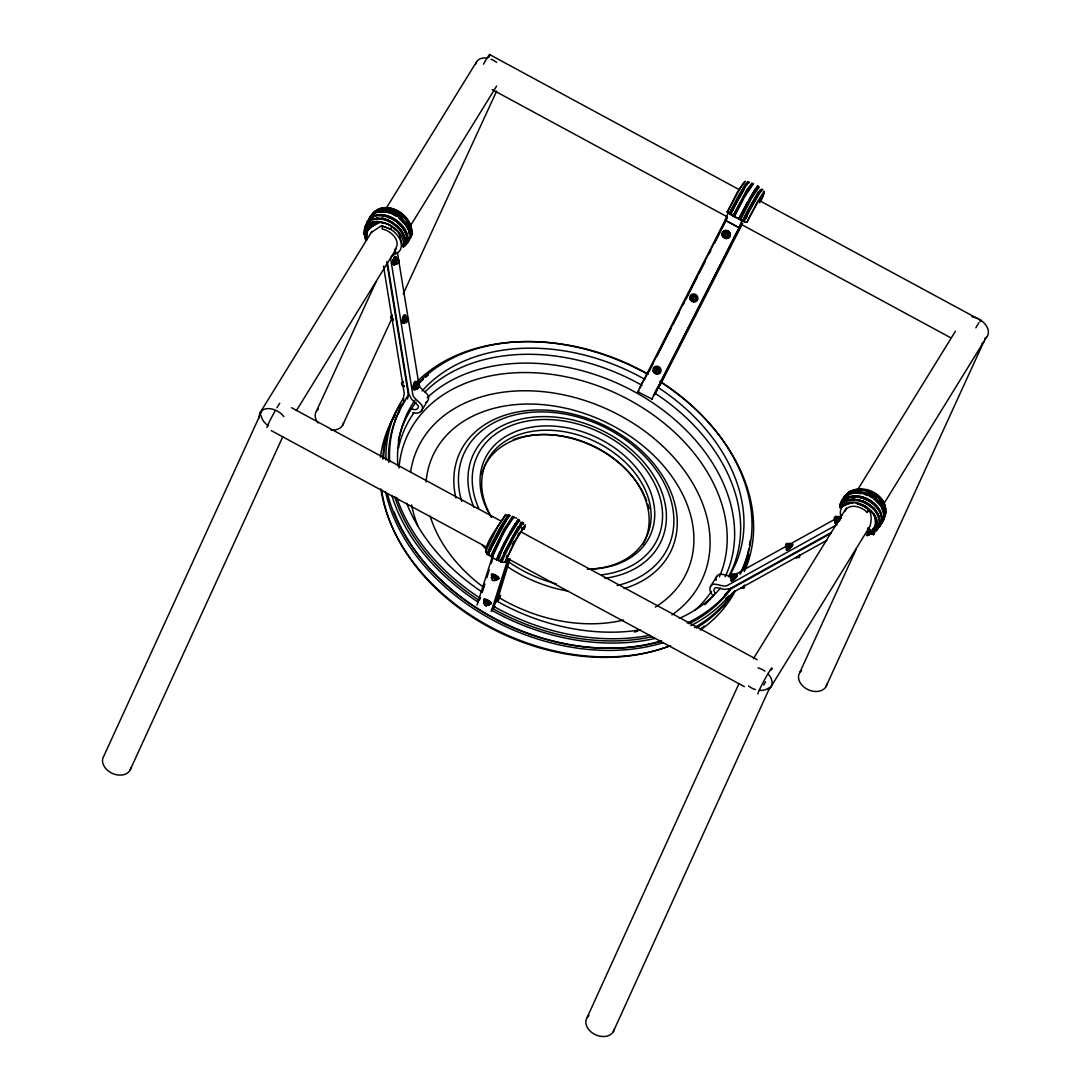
<?xml version="1.0" encoding="UTF-8"?>
<svg xmlns="http://www.w3.org/2000/svg" width="1091" height="1091" viewBox="0 0 1091 1091"><rect width="100%" height="100%" fill="white"/><g stroke="black" fill="none" stroke-linecap="round" stroke-linejoin="round"><path stroke-width="1.5" d="M363.589 232.574L363.78 233.842M405.92 240.729L401.283 230.746L397.301 226.26M403.356 399.62L403.711 395.638A7.992 5.414 31.7 0 0 404.147 392.842L383.5 266.122M411.675 231.156L411.689 230.801M412.193 230.515L411.88 231.565M652.173 399.115L637.894 391.833L641.14 384.523A23.156 1.432 -61.6 0 1 644.604 378.4L725.27 220A19.147 1.173 -61.6 0 1 728.161 213.031M651.845 399.388L655.091 392.078A23.156 1.432 -61.6 0 1 658.569 385.955L739.234 227.555A19.147 1.173 -61.6 0 1 742.112 220.587M732.634 209.567L731.829 209.908L732.238 209.104M848.948 492.355L849.398 491.332L846.139 495.464M867.222 532.313A19.147 12.956 31.7 0 0 870.809 531.017C877.478 527.499 875.064 520.052 874.286 514.12M406.016 240.879L405.784 240.034L405.634 245.093A49.845 33.985 0.6 0 0 407.148 243.348C408.375 228.169 392.678 215.145 378.045 215.513M407.502 398.951L408.143 396.128A12.383 8.387 31.7 0 0 408.252 394.219L386.691 261.758M501.124 561.06L502.269 562.042A11.837 11.674 6.9 0 0 503.074 562.26L504.86 562.397L514.42 541.763L525.207 524.866L524.13 529.08L521.443 527.621M509.511 515.102L498.164 532.885L488.1 554.569C479.276 548.909 500.851 523.421 505.228 514.966M499.651 552.182A26.239 1.609 -61.6 0 0 496.978 559.288L496.65 559.901L492.136 557.46L492.477 556.846L490.814 556.546L491.018 555.401L503.933 529.285L512.661 516.288L512.456 517.502M492.136 557.46L502.487 535.176M496.65 559.901L501.765 547.791M500.224 561.347L501.424 561.674A49.845 49.15 6.9 0 1 498.492 560.651C502.31 546.891 511.229 532.763 519.439 520.421L519.78 521.457M505.747 515.566L505.938 514.447L497.81 526.544L485.768 550.86M513.943 518.116L514.147 516.902L507.929 525.657M518.457 520.557L518.661 519.343L514.747 524.335M522.494 523.421L522.698 522.234L511.352 540.031L503.96 554.583L501.465 561.783M394.369 260.504L394.424 262.085M875.896 527.908C879.305 516.248 867.754 506.279 857.335 503.933C854.894 498.56 834.097 511.638 841.256 505.951M881.023 522.139L881.583 519.316M881.637 523.435C886.601 503.36 856.435 487.472 841.57 500.769L842.102 501.219A26.239 17.756 31.7 0 1 855.194 496.364C871.995 494.823 892.411 518.443 874.968 530.881M883.26 518.511L883.819 515.688M883.219 519.534L883.778 516.698M884.174 517.161L885.006 513.002M885.142 512.784L883.628 520.216L879.319 527.171M885.265 514.243C889.765 494.482 860.226 480.776 846.466 494.332A26.129 17.674 31.7 0 1 859.517 489.477C872.827 489.682 889.124 501.451 885.183 516.152A26.129 17.674 31.7 0 1 882.946 519.752A25.952 17.565 31.7 0 0 884.324 517.229M744.526 585.267C744.498 586.413 740.734 589.74 741.294 587.544M843.22 501.56L842.743 502.474M848.784 492.45L849.221 491.686M873.686 534.017C872.145 536.158 875.964 532.34 873.359 533.976M873.468 534.399L874 533.635L868.259 527.676M874.218 533.581L873.632 534.276M495.709 602.273L497.428 600.582A18.615 1.146 -61.6 0 1 498.451 599.218L497.591 601.25M369.126 220.955L365.703 225.251A26.129 17.674 31.7 0 0 365.921 238.765A11.837 6.805 -18.1 0 0 365.771 239.284C365.54 239.843 365.812 240.538 366.153 240.361C357.766 221.65 384.427 216.413 394.874 229.628C401.747 232.328 400.274 244.466 403.397 246.921C404.434 246.457 405.32 245.625 405.47 244.452A25.952 17.565 31.7 0 0 401.338 230.337L397.533 225.973L387.755 219.618M397.274 263.667L394.096 263.026L394.424 259.235L395.46 257.858L397.315 258.185L398.338 260.081M394.942 263.831L395.638 262.399M397.315 258.185L396.128 260.108L395.869 263.095L396.797 264.158M397.983 262.235L397.601 263.231M407.338 321.19L406.316 322.568L404.461 322.24L403.452 319.649L404.979 316.267L407.761 317.658M404.461 322.24L404.829 321.245M406.834 316.595L405.647 318.517L405.388 321.504L406.316 322.568M418.18 387.687L417.144 389.064L415.289 388.737L414.389 385.45L415.821 382.764L418.085 383.405L418.685 384.973M415.289 388.737L415.671 387.728M417.676 383.091L416.216 388.001L417.144 389.064M741.648 222.687L657.628 388.164M504.86 562.329L517.325 537.399L525.153 525.753M732.907 574.452L734.734 574.098L736.084 575.516L735.348 577.044L732.238 579.485L730.37 577.248M730.179 577.889L731.27 577.916L734.734 574.098M788.111 543.945L789.639 543.277L791.411 544.818L789.748 547.382L786.856 548.609L785.506 547.205L785.943 546.086M786.134 545.964L786.093 546.836L788.875 545.336L790.061 543.413M837.574 516.425L840.015 517.857L837.847 520.898L835.461 521.662L834.11 520.243L834.847 518.716M835.024 518.607L834.697 519.875L837.479 518.375L838.665 516.452M476.972 605.069L492.573 556.015M482.44 592.004L484.881 584.067M486.831 577.725L489.273 569.788M491.223 563.447L492.682 558.687M507.983 558.81L491.305 611.478M508.952 559.178L495.341 602.982A12.383 0.764 -61.6 0 1 494.891 604.128L493.05 609.064L493.623 608.383M510.002 558.824L497.728 598.904L498.982 597.391A23.156 1.432 -61.6 0 1 500.633 595.209L497.919 601.277M365.526 226.396C372.631 201.099 411.062 221.091 408.116 242.161L407.461 241.97A26.239 17.756 31.7 0 0 403.138 227.678C395.665 216.482 375.877 208.749 366.849 222.155M367.967 222.1C369.467 211.136 383.132 208.899 391.614 213.195M757.099 188.511L757.509 186.247L756.554 187.284M757.44 187.911L757.863 185.579L754.89 189.684M763.959 193.38L764.355 191.225L757.168 202.326L746.858 222.332M876.4 527.089C876.346 530.362 862.217 539.431 868.927 533.649M745.276 217L746.244 216.373M363.671 232.792L363.835 233.774M394.587 260.272L395.051 259.344L395.474 260.326M405.825 241.097L405.77 240.32M405.102 317.972L404.12 318.245L404.284 320.768M415.057 384.823L415.112 387.25M419.449 386.814L418.699 387.578L419.408 385.15M727.165 216.973L726.415 218.855M366.917 239.747A19.147 12.956 31.7 0 1 366.235 237.156L367.394 230.283L370.913 224.582M391.805 226.328L390.783 229.151L381.373 225.755L371.172 232.588M524.13 529.08L525.016 525.998M790.47 545.977L788.37 548.023L788.711 547.123M506.51 556.819L507.083 555.319M479.59 599.764L480.517 597.513M394.465 260.149L395.474 259.372M404.12 318.245L404.147 320.672M649.227 371.417L649.759 370.272M409.698 238.356L410.666 237.633A49.845 33.985 0.6 0 0 411.443 235.683C412.071 219.386 393.769 205.067 378.1 209.567M878.991 510.656C871.504 498.751 852.194 491.523 840.956 502.16A49.845 35.826 49.9 0 0 840.125 504.26L840.82 504.083A25.789 17.456 31.7 0 1 853.707 499.296M587.026 1017.767L738.798 684.016M613.21 1031.895L769.905 687.316M261.635 411.621L103.713 756.336A14.906 10.924 24.6 0 0 112.796 773.587A14.906 10.924 24.6 0 0 130.92 767.846M129.884 770.505L282.842 436.605M726.142 219.468L649.281 370.531A12.383 0.764 -61.6 0 0 648.927 371.24M799.703 672.67L856.34 548.896M825.873 686.839L983.755 341.797A14.906 10.951 24.6 0 1 981.818 343.979M316.39 411.252L376.327 281.233M342.547 425.449L391.778 318.64M403.193 293.874L496.664 91.099M647.795 373.586L648.286 372.563A12.383 0.764 -61.6 0 1 648.6 371.908M762.691 196.366L759.609 202.776M760.863 200.989C773.205 173.783 747.649 219.796 747.035 222.346L744.853 222.032A11.837 5.891 26.4 0 1 744.076 221.718L742.562 220.723A25.789 1.582 -61.6 0 1 750.649 205.176L756.199 195.439M492.041 545.936L501.301 528.221M495.137 549.741L499.76 540.413M503.387 553.996L518.293 526.489M503.742 554.078L513.697 534.917L521.539 522.63M744.703 585.308C744.471 586.822 739.603 590.136 741.089 587.654M800.03 554.61C799.798 556.124 794.93 559.451 796.416 556.969M392.146 315.067C390.919 316.172 391.369 321.586 392.815 319.118M402.988 381.55C401.747 382.668 402.197 388.069 403.643 385.614M745.262 181.201L740.462 187.529L727.22 212.077L737.448 192.071L744.526 181.761M745.576 195.139L742.521 200.689A26.239 1.609 -61.6 0 0 734.298 216.495L732.416 215.745A49.845 24.834 26.4 0 1 729.934 214.177L743.83 188.457L748.89 181.802M732.743 215.95L746.885 189.766L752.054 182.974M750.09 197.58L747.035 203.131A26.239 1.609 -61.6 0 0 738.812 218.936L734.093 216.782L742.548 200.553M738.607 219.223L747.062 202.994M762.063 188.934L757.018 195.589L743.121 221.309A49.845 24.834 26.4 0 1 740.421 220.068L751.454 198.412L759.363 186.929M650.168 369.426L650.631 368.499M658.923 386.882L662.237 380.104A12.383 0.764 -61.6 0 1 663.233 378.086L663.573 377.431M660 385.423L742.576 223.491M513.411 542.513L513.916 541.518M363.712 233.01L363.603 233.801M501.574 548.05L504.274 542.854M512.388 544.518L512.893 543.509M651.409 366.999L652.95 363.971M656.809 356.402L671.456 327.682M672.997 324.654L679.161 312.558M683.021 305.003L684.562 301.975M686.103 298.948L697.667 276.268M699.208 273.255L705.372 261.158M709.232 253.589L710.773 250.575M714.619 243.007L724.642 223.355M724.465 223.069L724.929 222.169A12.806 0.791 -61.6 0 1 725.992 220.137M725.42 221.841L726.088 220.532M649.35 370.299L644.836 378.577M738.416 230.624L738.88 229.724A12.806 0.791 -61.6 0 1 742.18 223.628M788.234 547.955L790.361 546.045M796.621 556.86L796.58 557.719L799.771 554.855M834.247 517.761L836.129 516.193L834.329 518.034M848.443 492.477L849.316 492.014M867.536 528.371L873.25 534.726M515.92 524.512L516.766 522.875M504.165 542.95L509.865 532.435M657.164 390.278L655.705 392.896M502.501 535.245L505.351 529.994M844.789 511.434C849.071 502.665 861.713 506.551 867.059 512.306L869.432 510.37L862.095 505.228A19.147 12.956 31.7 0 0 857.512 503.537M869.922 526.257C872.309 519.002 871.914 507.042 861.89 504.901M841.57 500.769C847.366 489.204 864.849 491.577 873.796 498.137M396.81 215.868C404.106 220.859 414.798 233.188 408.116 242.161M491.414 577.93L492.668 575.53L495.805 576.58L497.551 578.612L496.596 580.289L495.014 580.33M491.209 577.371L492.791 577.344L493.746 575.653M496.596 580.289L495.478 578.803L496.432 577.112M483.968 603.296L484.486 600.664L487.527 601.168L489.873 603.582L488.918 605.273L487.336 605.3M483.531 602.355L485.113 602.314L486.068 600.636M488.918 605.273L487.8 603.773L488.754 602.096M501.955 527.103L503.251 524.866M505.283 530.212L510.465 521.416M509.797 532.653L512.593 527.744M644.072 379.913L643.676 380.609A18.615 1.146 -61.6 0 0 641.59 384.277L640.008 387.905L640.567 387.25M743.421 190.12L738.566 198.644A25.789 1.582 -61.6 0 0 730.479 214.177L727.22 212.077M744.43 189.07L738.88 198.807A25.952 1.596 -61.6 0 0 730.738 214.409L729.934 214.177M745.453 195.453L753.54 183.561M749.967 197.894L752.858 192.848M494.155 607.551L494.809 606.446M503.892 523.748L509.142 515.92A25.789 1.582 -61.6 0 1 509.661 515.77M506.524 520.121L491.605 547.627A25.789 1.582 -61.6 0 0 490.132 551.01M512.443 528.112L514.979 523.857M366.221 233.488L373.668 221.364M367.394 230.283L372.931 226.069L375.563 221.8M372.931 226.069L376.313 221.405M373.681 225.673L376.163 222.414M374.404 225.251L376.886 221.991M375.14 224.828L377.595 221.555M260.258 412.439L371.976 231.333M386.282 208.149L476.562 61.819M296.425 410.584L396.538 248.312M409.943 226.587L496.637 86.039M412.766 412.562A10.174 6.887 31.7 0 0 422.081 405.579A23.156 15.669 31.7 0 0 417.157 400.452L415.18 398.488A6.669 4.514 31.7 0 1 412.793 394.56L390.714 259.031A10.76 7.282 31.7 0 1 393.496 254.871L395.76 251.789M407.338 243.116L407.461 241.97M421.235 411.225L427.386 401.256M710.514 586.453L716.664 576.498M841.079 501.887L842.102 501.219M843.561 497.551L844.079 498.001L844.489 496.446A49.845 35.826 49.9 0 1 845.934 494.85M840.056 507.792L839.688 505.665A11.837 8.51 49.9 0 1 839.865 505.024L840.82 504.083M753.431 658.664L846.384 507.983M858.003 489.136L955.43 331.214M867.059 512.306L868.818 509.456M770.451 687.562L869.663 526.735M883.969 503.551L986.755 336.928M866.472 535.313L867.659 533.39A33.944 21.861 71 0 0 870.086 530.99M875.159 525.876L876.919 523.025M873.509 528.821L877.028 523.135M744.076 189.002L745.548 186.629M748.14 190.857L752.995 183.806M752.654 193.298L755.177 189.111M756.895 194.362L758.368 191.989M883.451 519.289C892.329 502.665 869.241 486.668 853.83 490.5M655.05 393.987L653.973 395.46L655.555 391.833A18.615 1.146 -61.6 0 1 657.396 388.56M518.02 534.808L519.248 532.94M788.575 547.777L789.87 545.841M746.271 185.443L748.835 182.088M760.291 189.793L750.963 205.34A25.789 1.582 -61.6 0 0 742.876 220.887M733.125 577.807L732.907 578.653L734.202 577.821M734.72 577.248L734.761 576.43M848.553 492.382L849.371 491.605M745.508 216.577L746.162 217.886M638.89 390.673L637.894 391.833M733.384 577.807L733.043 578.707L734.475 577.766M734.72 577.494L734.72 576.689M722.951 233.801L725.883 231.728L727.274 232.383L728.57 233.188L728.338 236.72L725.87 238.193L723.169 236.733L722.951 233.801L725.883 231.728M723.169 236.733L723.415 233.201M728.338 236.72L728.57 233.188M725.87 238.193L728.802 236.12M690.617 297.229L693.535 295.156L694.94 295.811L696.235 296.616L696.003 300.148L693.535 301.621L690.835 300.161L690.617 297.229L693.535 295.156M690.835 300.161L692.062 299.889M696.003 300.148L696.235 296.616M693.535 301.621L696.453 299.548M653.795 369.44L656.727 367.367L658.118 368.022L659.414 368.826L659.182 372.358L656.714 373.818L654.027 372.372L653.795 369.44L656.727 367.367M654.027 372.372L655.241 372.099M659.182 372.358L659.414 368.826M656.714 373.818L659.646 371.745M836.211 520.857L835.461 521.662M398.679 260.285L398.46 262.754L398.938 260.176M402.047 384.332L401.406 383.2L402.388 382.505M415.207 384.523L415.93 384.468M785.506 547.205C786.802 547.887 791.03 542.895 788.234 543.768M834.11 520.243L835.201 520.271L837.479 516.548M370.081 216.932C382.123 196.135 414.307 213.727 411.798 234.415A11.837 8.073 0.6 0 1 411.662 234.988L410.802 235.82M372.304 214.559L374.895 211.286M371.022 216.741L374.308 212.54M369.917 218.241L371.649 216.045M371.881 215.882L374.568 212.431M374.049 213.55L376.531 210.413M367.681 221.855L370.531 218.173M369.249 221.064L366.562 224.501A25.789 17.456 31.7 0 0 365.28 228.564M368.881 224.05L366.099 229.846L367.081 237.183M508.256 517.557L509.524 515.948A25.952 1.596 -61.6 0 1 510.056 515.798M512.061 519.18L513.288 517.68A26.239 1.609 -61.6 0 1 513.806 517.516M516.575 521.621L517.789 520.121A26.239 1.609 -61.6 0 1 518.13 521.143M520.107 523.803L521.307 522.33M744.498 587.572L743.544 588.485M786.106 544.041C784.456 546.918 789.57 541.477 786.352 543.809M799.826 556.887L798.871 557.787M485.645 551.923L485.672 551.2M394.533 249.866C402.334 241.697 390.905 230.324 382.232 229.124L382.218 225.905L390.414 229.165A19.147 12.956 31.7 0 1 394.533 254.435L394.001 254.639M508.147 515.143L509.061 515.443M508.324 515.948A26.129 1.609 -61.6 0 0 507.997 514.938L500.046 527.417L489.941 546.85A26.129 1.609 -61.6 0 0 487.282 553.928L487.595 554.651L486.613 553.56M522.194 523.148L523.08 523.775M501.724 561.851C498.914 561.633 502.037 561.742 501.178 561.47M500.319 561.238L501.274 561.415M748.29 183.111L749.326 182.661M373.49 222.046L372.604 222.769M789.229 546.577L790.048 545.991M732.525 210.304L732.225 208.899L731.352 209.84M524.103 528.317L523.571 527.43M844.298 496.664C860.267 480.354 898.22 506.579 879.387 524.73M840.125 504.26C848.212 496.678 861.126 498.942 869.718 504.492M839.62 507.138C856.435 489.259 896.461 524.28 867.072 535.654M878.896 525.835L881.31 523.953M875.023 529.299L867.659 533.39M873.386 532.667C882.755 527.717 880.914 514.57 873.809 508.433M848.743 492.6L856.203 489.573M789.27 548.105L790.334 546.305M411.798 231.633L412.071 230.637M391.083 318.013L390.578 316.717L391.492 315.79M736.084 575.516L734.993 575.489M791.411 544.818L790.32 544.791A4.214 1.105 -43.9 0 1 792.189 545.255A4.214 1.105 -43.9 0 1 787.525 549.728A4.214 1.105 -43.9 0 1 787.225 547.709M724.506 594.909L728.883 590.517A12.383 8.387 31.7 0 1 730.22 589.276L831.369 533.131M411.443 235.683L410.802 236.092A25.952 17.565 31.7 0 0 410.898 233.133M375.85 224.405L380.077 222.278L386.773 223.832M372.74 213.577L378.222 210.263M372.767 214.545L375.249 213.072M373.763 214.204L376.245 212.731M370.285 218.568L374.008 216.359M372.808 218.759C366.808 220.832 363.617 227.269 364.735 233.365M369.113 221.282L372.904 218.896M368.294 221.978C379.123 214.327 393.796 221.909 400.752 231.442A26.129 17.674 31.7 0 1 405.061 245.68M734.857 574.739L786.788 545.936M789.761 544.286L835.761 518.77M838.72 517.134L841.693 515.484M837.029 524.621L727.233 585.526A6.669 4.514 31.7 0 1 722.91 585.826L720.278 585.294A23.156 15.669 31.7 0 0 713.555 584.121A10.174 6.887 31.7 0 0 712.137 594.527M831.356 532.449L730.111 588.622L724.615 589.413L719.733 588.376A18.615 12.601 31.7 0 0 715.682 587.626L715.041 587.954A5.714 3.873 31.7 0 0 715.246 593.286M826.855 540.318L733.697 591.99A7.992 5.414 31.7 0 0 731.925 594.022L725.774 598.904M415.194 387.073L414.716 385.409L415.753 384.605M730.547 575.653L732.197 573.839L730.397 575.693M733.207 574.371C735.443 573.839 731.556 578.244 730.561 577.289M731.638 208.981L732.729 209.254M732.593 210.222L731.747 210.304M486.354 600.609L487.268 600.732M378.604 209.077C389.46 205.694 400.915 212.145 407.352 220.75A26.129 17.674 31.7 0 1 411.662 234.988M379.504 210.031L387.66 209.799M379.586 210.154L382.6 209.513M376.559 211.299C392.515 206.717 411.171 221.296 410.557 237.893M376.49 212.336L386.241 211.64M373.34 216.523C384.4 212.759 396.292 219.209 402.893 228.074A26.239 17.756 31.7 0 1 407.216 242.366M372.304 218.977L382.477 218.2M372.767 219.114L377.281 218.132M487.636 554.433L486.818 553.901M485.959 601.155L487.745 601.741M365.799 240.347C356.293 207.372 407.598 222.905 403.261 246.961M848.757 493.664L848.102 493.391M746.094 217.968L746.749 216.727M488.318 602.546L488.318 601.864M411.675 233.201L409.725 223.914M380.841 211.736L385.996 212.036M376.913 217.982L387.591 219.959L397.41 226.301M857.431 492.737L863.008 493.418M861.358 493.65L857.185 493.132A26.239 17.756 31.7 0 0 851.962 493.664M853.653 499.16L864.645 501.655M859.026 500.169L853.557 499.514A25.789 17.456 31.7 0 0 848.43 500.033M398.242 259.249L395.46 257.858M394.274 259.781L396.128 260.108M394.015 262.767L395.869 263.095M403.793 318.19L405.647 318.517M391.505 319.049L393.36 319.377M403.534 321.177L405.388 321.504M414.635 384.687L416.489 385.014M402.347 385.546L404.202 385.873M414.362 387.673L416.216 388.001M495.723 577.521C497.973 577.575 492.709 574.725 494.155 576.648M500.442 561.333L501.301 561.756L500.742 561.033M486.109 606.01L484.227 604.687L486.518 605.819M389.651 208.067C397.86 209.799 405.32 215.241 409.098 222.796M387.632 209.663L392.937 211.218L402.715 217.559M387.346 212.431L390.019 213.209M382.45 218.077L387.728 219.741M382.095 218.282L392.842 222.414M495.478 578.803L492.791 577.344M487.8 603.773L485.113 602.314M866.118 489.709L874.75 493.377M869.922 493.132L867.209 492.232L877.069 497.919M864.14 494.278L868.3 495.655M858.862 500.073L864.467 501.983M388.396 217.409L390.905 218.377M728.106 233.788L725.42 232.328M723.633 236.133L725.038 236.788M695.772 297.216L693.085 295.756M658.964 369.426L656.264 367.967M495.069 576.566L493.678 576.594M388.041 224.46L390.551 225.701M394.328 211.777L396.879 213.113M391.437 213.059L396.81 215.923M391.369 213.604L396.565 216.332M515.675 517.68L516.807 518.28M489.586 54.55L739.657 189.875M759.118 200.403L980.741 320.331M727.111 211.572L729.797 213.031M738.812 218.936L740.066 219.905M492.164 89.598L727.247 216.823M740.734 224.119L950.37 337.569M725.242 220.137L739.207 227.692M725.201 220.327L739.153 227.869M291.461 407.666L501.096 521.116M520.557 531.644L757.154 659.673M271.236 430.59L486.859 547.287M506.319 557.815L744.417 686.662M496.991 559.288L498.137 560.501M871.054 494.059L874.832 496.173M869.582 496.378L872.159 497.81M864.427 501.915L873.986 508.515M655.882 372.426L657.177 373.217M492.164 575.693L493.064 576.634M488.045 601.646L486.272 600.936L486.477 601.618M490.814 556.546L490.5 556.328A49.845 49.15 6.9 0 1 488.1 554.583M492.641 580.535L491.973 579.635L494.196 580.835M398.16 213.781L402.77 217.423M398.911 218.173L405.116 224.46A26.239 17.756 31.7 0 1 407.884 229.301M875.923 494.032L883.001 501.383L884.869 505.597M873.686 498.123C879.523 502.201 884.365 508.474 884.501 515.838M873.441 498.519L880.314 505.46M869.65 504.574L874.055 508.147L879.36 516.929M495.737 576.989L496.31 577.753M405.497 317.017L404.979 316.267M416.326 383.514L415.821 382.764M837.479 518.375L838.829 519.78M835.201 520.271L836.552 521.689M788.875 545.336L790.225 546.741M786.597 547.232L787.947 548.637M733.547 576.021L734.898 577.439M731.27 577.916L732.62 579.335M401.515 219.632L405.361 224.05A26.239 17.756 31.7 0 1 409.602 233.842M397.438 226.042L401.229 230.392M879.264 499.583L882.524 503.797M880.887 501.874L882.524 503.987M878.064 501.833L881.392 506.129L883.86 513.766M746.776 217L745.617 217.123L746.558 216.986M881.146 506.538L882.51 509.592M881.092 515.347C877.723 504.219 866.186 497.223 854.949 496.76A26.239 17.756 31.7 0 0 841.843 501.615M877.069 512.647L879.073 517.148M762.868 189.602L760.086 192.602L752.272 205.981A26.129 1.609 -61.6 0 0 744.076 221.718M758.245 186.97L755.449 189.984L747.594 203.431A26.239 1.609 -61.6 0 0 739.371 219.236M752.613 183.929L749.831 186.943L741.962 200.389A26.239 1.609 -61.6 0 0 733.738 216.182M747.88 181.488L745.112 184.488L737.284 197.88A26.129 1.609 -61.6 0 0 729.088 213.618M841.243 517.475L841.066 516.889A19.147 12.956 31.7 0 1 847.489 503.428M419.503 385.314L419.53 386.487A6.669 4.514 31.7 0 0 421.331 388.519L423.308 390.483A23.156 15.669 31.7 0 1 428.218 395.61A10.174 6.887 31.7 0 1 425.845 402.415M397.41 252.416L408.034 317.672M408.58 321.013L418.944 384.605M387.455 262.958L408.798 393.933L411.525 399.17L415.235 402.784A18.615 12.601 31.7 0 1 418.221 405.838L418.371 406.588A5.714 3.873 31.7 0 1 411.498 408.743M691.067 296.629L691.176 297.352M654.259 368.84L654.355 369.563M883.192 511.12L883.615 514.161M880.955 514.747L881.719 520.025M403.452 401.024L403.506 401.733M365.976 225.319L366.044 228.551M343.597 422.79A14.906 10.937 24.7 0 1 331.023 429.99M317.945 422.885A14.906 10.937 24.7 0 1 318.327 409.07M259.358 417.798A14.906 10.092 31.7 0 1 267.663 408.607A14.906 10.092 31.7 0 1 283.851 416.612M475.649 64.314A14.906 10.092 31.7 0 1 487.432 58.218M491.018 59.228A14.906 10.092 31.7 0 1 496.623 62.432M373.654 221.978A4.214 0.777 -48.3 0 1 370.735 224.501A4.214 0.777 -48.3 0 1 370.79 223.164M373.981 222.264A4.214 0.777 -48.3 0 1 370.776 224.078M407.12 241.22A33.944 23.143 0.6 0 1 406.343 242.229M405.034 243.688A33.944 23.143 0.6 0 1 404.079 244.616M406.548 221.759A25.789 17.456 31.7 0 1 409.261 226.519M406.534 221.937A25.952 17.565 31.7 0 1 409.261 226.723M368.322 228.783A25.543 17.279 31.7 0 1 368.226 224.228M401.093 230.61A25.789 17.456 31.7 0 1 405.334 244.67M365.417 228.333A25.789 17.456 31.7 0 1 366.699 224.282M408.798 231.783A26.239 17.756 31.7 0 1 409.357 234.251M365.267 228.278A25.952 17.565 31.7 0 1 366.562 224.201M417.908 387.905A2.346 0.873 -80 0 1 416.721 387.578A2.346 0.873 -80 0 1 417.335 384.318A2.346 0.873 -80 0 1 418.535 384.646M415.753 388.041A4.214 1.568 -80 0 1 413.244 388.532A4.214 1.568 -80 0 1 414.444 382.191A4.214 1.568 -80 0 1 416.53 383.896M416.148 388.11A4.214 1.568 -80 0 1 413.707 388.846A4.214 1.568 -80 0 1 414.553 382.723A4.214 1.568 -80 0 1 416.857 383.05M403.356 385.696A2.346 0.873 -80 0 1 402.374 384.809A2.346 0.873 -80 0 1 403.015 381.795M404.175 386.664A4.214 1.568 -80 0 1 404.093 385.75M397.069 263.49A2.346 0.873 -80 0 1 396.333 261.785A2.346 0.873 -80 0 1 397.315 259.031A2.346 0.873 -80 0 1 398.229 260.258M397.792 262.549A2.346 0.873 -80 0 1 397.56 262.999M395.392 263.136A4.214 1.568 -80 0 1 392.896 263.627A4.214 1.568 -80 0 1 394.083 257.285A4.214 1.568 -80 0 1 396.183 259.003M395.801 263.204A4.214 1.568 -80 0 1 393.292 263.695A4.214 1.568 -80 0 1 394.492 257.353A4.214 1.568 -80 0 1 396.579 259.072M407.079 321.409A2.346 0.873 -80 0 1 405.879 321.081A2.346 0.873 -80 0 1 406.493 317.836A2.346 0.873 -80 0 1 407.693 318.149M404.516 322.336A4.214 1.568 -80 0 1 402.361 321.763A4.214 1.568 -80 0 1 403.465 315.913A4.214 1.568 -80 0 1 405.62 316.485M405.32 321.613A4.214 1.568 -80 0 1 402.879 322.363A4.214 1.568 -80 0 1 403.725 316.226A4.214 1.568 -80 0 1 406.016 316.554M392.528 319.199A2.346 0.873 -80 0 1 391.546 318.313A2.346 0.873 -80 0 1 392.187 315.299M393.346 320.181A4.214 1.568 -80 0 1 393.265 319.254M614.26 1029.236A14.906 10.937 24.5 0 1 594.363 1034.173A14.906 10.937 24.5 0 1 588.963 1015.585M768.664 687.957A14.906 10.937 24.5 0 1 759.077 690.33M755.34 689.567A14.906 10.937 24.5 0 1 748.562 685.912M971.917 316.785A14.906 10.092 31.7 0 1 986.687 326.386A14.906 10.092 31.7 0 1 984.641 338.646M767.819 673.652A14.906 10.092 31.7 0 1 768.35 689.267M758 667.869A14.906 10.092 31.7 0 1 764.914 671.156M730.656 576.116A6.669 4.514 31.7 0 1 729.061 575.857L726.429 575.325A23.156 15.669 31.7 0 0 719.692 574.166A10.174 6.887 31.7 0 0 716.146 580.33M848.757 503.115A19.147 12.956 31.7 0 1 852.971 502.815M841.584 504.697A33.944 24.397 49.9 0 1 842.716 501.71M844.079 498.001A26.239 17.756 31.7 0 1 850.353 494.1M840.684 504.301A25.789 17.456 31.7 0 1 846.861 500.455M846.984 494.714A25.789 17.456 31.7 0 1 849.33 493.064M853.762 491.4A25.789 17.456 31.7 0 1 856.244 491.005M844.325 497.605A26.239 17.756 31.7 0 1 857.431 492.737M875.787 527.444A25.543 17.279 31.7 0 1 873.032 528.63M847.121 494.482A25.789 17.456 31.7 0 1 856.38 490.773M878.732 526.762A26.239 17.756 31.7 0 0 880.982 523.148A26.239 17.756 31.7 0 0 882.619 520.816M839.865 505.024A26.129 17.674 31.7 0 1 852.917 500.183C866.24 500.387 882.524 512.156 878.582 526.844A26.129 17.674 31.7 0 1 868.545 534.808M880.737 523.544A26.239 17.756 31.7 0 1 878.487 527.171M879.141 525.63A25.952 17.565 31.7 0 1 876.919 529.203M878.855 525.794A25.789 17.456 31.7 0 1 874.477 531.249M735.975 575.325A4.214 1.105 -43.9 0 1 737.025 576.484A4.214 1.105 -43.9 0 1 732.716 580.603A4.214 1.105 -43.9 0 1 731.679 579.444M734.939 575.489A4.214 1.105 -43.9 0 1 736.971 575.734A4.214 1.105 -43.9 0 1 732.661 580.153A4.214 1.105 -43.9 0 1 731.379 579.144M839.906 517.666A4.214 1.105 -43.9 0 1 841.406 517.707M839.784 520.352A4.214 1.105 -43.9 0 1 839.02 521.13M838.202 521.866A4.214 1.105 -43.9 0 1 835.147 522.916M838.87 517.843A4.214 1.105 -43.9 0 1 840.984 517.884M840.656 518.525A4.214 1.105 -43.9 0 1 836.02 522.821A4.214 1.105 -43.9 0 1 835.815 520.762M790.552 545.105A4.214 1.105 -43.9 0 1 792.598 545.35A4.214 1.105 -43.9 0 1 788.288 549.769A4.214 1.105 -43.9 0 1 787.006 548.759M826.923 684.18A14.906 10.951 24.6 0 1 807.026 689.117A14.906 10.951 24.6 0 1 801.653 670.501M489.477 55.75A14.906 0.914 -61.6 0 1 488.713 57.605M483.477 64.192A14.906 0.914 -61.6 0 1 489.777 54.714M980.073 321.068A14.906 0.914 -61.6 0 1 980.618 321.531M975.845 327.818A14.906 0.914 -61.6 0 1 978.995 322.636M726.538 219.114A12.806 0.791 -61.6 0 1 727.097 218.091M740.53 219.305A33.944 16.91 26.4 0 1 739.002 218.582M738.252 218.214A33.944 16.91 26.4 0 1 737.489 217.832M736.002 217.027A33.944 16.91 26.4 0 1 735.279 216.604M734.557 216.182A33.944 16.91 26.4 0 1 733.138 215.309M732.456 214.859A33.944 16.91 26.4 0 1 731.775 214.409M754.563 190.502A4.214 2.509 25.8 0 1 754.863 191.252M754.399 190.816A4.214 2.509 25.8 0 1 754.699 191.58M655.896 369.235A1.473 1.364 37.2 0 1 656.441 368.772M657.873 368.908A1.473 1.364 37.2 0 1 658.5 370.545M655.827 369.194A1.568 1.446 37.2 0 1 656.127 368.949M657.273 368.799A1.568 1.446 37.2 0 1 657.982 369.181M658.418 369.849A1.568 1.446 37.2 0 1 658.5 370.231M727.029 233.269A1.473 1.364 37.2 0 1 727.67 234.183M727.138 233.542A1.568 1.446 37.2 0 1 727.397 233.856M268.563 425.831A14.906 10.924 24.6 0 1 261.213 415.685M772.019 668.469A14.906 0.914 -61.6 0 1 771.446 669.997M765.555 681.78A14.906 0.914 -61.6 0 1 763.7 685.134M757.89 693.958A14.906 0.914 -61.6 0 1 763.536 681.67A14.906 0.914 -61.6 0 1 771.746 667.992M266.845 427.481A14.906 0.914 -61.6 0 1 275.177 410.816M276.95 407.748A14.906 0.914 -61.6 0 1 279.746 403.288M522.084 528.044A19.147 1.173 -61.6 0 1 521.703 530.621M513.247 517.216A26.239 1.609 -61.6 0 0 512.715 517.379L504.724 529.912L494.578 549.441A26.239 1.609 -61.6 0 0 491.918 556.546M492.887 556.178A33.944 33.48 6.9 0 1 492.191 555.701M518.675 521.443A26.239 1.609 -61.6 0 0 518.348 520.434L510.356 532.954L500.21 552.482A26.239 1.609 -61.6 0 0 497.537 559.601M498.11 558.906A33.944 33.48 6.9 0 1 497.332 558.578M523.312 524.062A26.129 1.609 -61.6 0 0 522.984 523.053L515.02 535.517L504.928 554.964A26.129 1.609 -61.6 0 0 502.269 562.042M501.315 559.942A25.789 1.582 -61.6 0 1 503.169 555.333M492.477 556.846A26.239 1.609 -61.6 0 1 494.55 551.023M500.933 559.901A25.952 1.596 -61.6 0 1 501.833 557.487M489.041 554.514A25.789 1.582 -61.6 0 1 489.232 553.396M488.741 554.351A25.789 1.582 -61.6 0 1 488.918 553.232M489.818 550.832A25.789 1.582 -61.6 0 1 491.359 547.368M484.513 603.691A2.346 0.682 29.5 0 1 484.95 602.778A2.346 0.682 29.5 0 1 487.909 604.537A2.346 0.682 29.5 0 1 486.954 605.15M485.222 601.782A4.214 1.241 29.5 0 1 484.799 599.436A4.214 1.241 29.5 0 1 490.473 602.505A4.214 1.241 29.5 0 1 488.932 603.787M484.731 600.814A4.214 1.241 29.5 0 1 485.018 599.068A4.214 1.241 29.5 0 1 490.036 601.536A4.214 1.241 29.5 0 1 490.623 603.705M491.741 578.135A2.346 0.682 29.5 0 1 493.282 578.025A2.346 0.682 29.5 0 1 495.737 579.757A2.346 0.682 29.5 0 1 494.632 580.167M492.9 576.812A4.214 1.241 29.5 0 1 492.477 574.452A4.214 1.241 29.5 0 1 498.151 577.521A4.214 1.241 29.5 0 1 496.61 578.816M492.409 575.83A4.214 1.241 29.5 0 1 492.696 574.084A4.214 1.241 29.5 0 1 497.714 576.553A4.214 1.241 29.5 0 1 498.301 578.735M461.738 501.492A112.305 82.398 24.6 0 1 531.262 412.289A112.305 82.398 24.6 0 1 664.896 484.595A112.305 82.398 24.6 0 1 617.111 585.567M556.287 583.862A112.305 82.398 24.6 0 1 508.911 562.097M473.999 507.438A103.44 75.906 24.6 0 1 531.917 417.294A103.44 75.906 24.6 0 1 659.469 486.409A103.44 75.906 24.6 0 1 604.823 578.325M713.773 594.95A176.442 129.461 24.6 0 1 704.881 604.769M398.501 447.828A176.442 129.461 24.6 0 1 414.103 412.643M427.14 397.751A176.442 129.461 24.6 0 1 642.885 396.565A176.442 129.461 24.6 0 1 725.147 576.744M426.104 482.004A139.73 102.527 24.6 0 1 614.478 426.663A139.73 102.527 24.6 0 1 655.323 607.087M623.493 620.083A139.73 102.527 24.6 0 1 498.696 597.391M483.586 587.313A139.73 102.527 24.6 0 1 430.168 516.166M455.956 498.082A116.464 85.453 24.6 0 1 531.017 410.271A116.464 85.453 24.6 0 1 666.956 483.477A116.464 85.453 24.6 0 1 623.997 588.581M567.961 591.09A116.464 85.453 24.6 0 1 507.547 566.693M486.627 549.632A116.464 85.453 24.6 0 1 481.881 544.723M491.686 517.366A88.344 64.819 24.6 0 1 532.558 431.286A88.344 64.819 24.6 0 1 646.554 492.982A88.344 64.819 24.6 0 1 587.34 569.134A91.058 66.81 24.6 0 0 650.195 491.1A91.058 66.81 24.6 0 0 531.958 427.113A91.058 66.81 24.6 0 0 491.223 517.148M711.509 591.322A171.26 125.656 24.6 0 1 694.926 610.264M399.006 467.998A171.26 125.656 24.6 0 1 593.313 384.223A171.26 125.656 24.6 0 1 719.364 576.907M410.584 472.171A156.627 114.923 24.6 0 1 621.174 416.176A156.627 114.923 24.6 0 1 671.947 614.983M637.799 631.144A156.627 114.923 24.6 0 1 634.553 632.057M417.826 525.944A156.627 114.923 24.6 0 1 411.593 504.942M735.02 591.431A191.689 140.644 24.6 0 1 700.327 630.039M670.61 645.654A191.689 140.644 24.6 0 1 380.868 488.918M380.418 457.279A191.689 140.644 24.6 0 1 395.16 415.098M745.139 563.024A191.689 140.644 24.6 0 1 744.035 567.934M730.029 590.286A188.975 138.652 24.6 0 1 689.198 623.752M652.023 636.762A188.975 138.652 24.6 0 1 492.273 608.301M479.222 600.364A188.975 138.652 24.6 0 1 394.669 496.46M388.587 462.161A188.975 138.652 24.6 0 1 405.647 399.797M418.303 384.155A188.975 138.652 24.6 0 1 423.226 379.423M425.804 377.159A188.975 138.652 24.6 0 1 428.436 374.977M750.172 540.509A188.975 138.652 24.6 0 1 749.476 545.268M748.89 548.391A188.975 138.652 24.6 0 1 740.407 573.457M720.469 588.076A180.601 132.516 24.6 0 1 679.352 618.42M640.417 629.889A180.601 132.516 24.6 0 1 496.541 600.909M482.236 592.113A180.601 132.516 24.6 0 1 406.616 503.156M397.847 465.816A180.601 132.516 24.6 0 1 414.921 400.233M422.122 390.973A180.601 132.516 24.6 0 1 644.945 379.423M657.859 387.305A180.601 132.516 24.6 0 1 729.279 575.966M398.256 440.669A179.701 131.847 24.6 0 1 416.135 402.074M425.013 391.942A179.701 131.847 24.6 0 1 642.094 385.396M654.955 393.224A179.701 131.847 24.6 0 1 728.488 576.703M725.324 603.869A189.67 139.171 24.6 0 1 723.347 606.569M704.322 626.043A189.67 139.171 24.6 0 1 700.545 628.948M669.997 645.708A189.67 139.171 24.6 0 1 381.618 489.641M732.92 592.781A191.689 140.644 24.6 0 1 694.49 627.611M660.628 641.603A191.689 140.644 24.6 0 1 387.687 494.428M383.596 458.52A191.689 140.644 24.6 0 1 400.915 403.643M749.094 554.378A191.689 140.644 24.6 0 1 745.071 568.957M729.156 595.7A191.689 140.644 24.6 0 1 690.917 625.648M654.859 638.48A191.689 140.644 24.6 0 1 491.305 610.046M478.499 602.3A191.689 140.644 24.6 0 1 391.86 495.6M385.928 460.047A191.689 140.644 24.6 0 1 403.288 398.46M417.348 381.373A191.689 140.644 24.6 0 1 642.408 371.431M643.867 372.208A191.689 140.644 24.6 0 1 646.758 373.804M661.023 382.368A191.689 140.644 24.6 0 1 744.294 571.589M481.458 474.476A88.344 64.819 24.6 0 1 589.222 444.092A88.344 64.819 24.6 0 1 642.831 544.518M513.22 439.618A91.058 66.81 24.6 0 1 644.195 494.987M644.849 496.391A91.058 66.81 24.6 0 1 646.731 501.028M647.809 504.165A91.058 66.81 24.6 0 1 649.104 508.883M731.011 588.131A188.975 138.652 24.6 0 1 687.166 623.07M649.731 635.276A188.975 138.652 24.6 0 1 493.268 606.132M480.204 598.209A188.975 138.652 24.6 0 1 396.729 497.564M389.637 461.657A188.975 138.652 24.6 0 1 408.511 394.901M418.112 383.214A188.975 138.652 24.6 0 1 648.231 374.199M659.864 381.223A188.975 138.652 24.6 0 1 739.903 574.234M734.666 590.736A191.689 140.644 24.6 0 1 696.385 628.075M662.823 642.844A191.689 140.644 24.6 0 1 385.559 491.85M382.668 459.025A191.689 140.644 24.6 0 1 399.92 405.811M747.771 558.183A191.689 140.644 24.6 0 1 744.635 569.529M478.676 508.161A99.226 72.797 24.6 0 1 532.926 420.226A99.226 72.797 24.6 0 1 656.1 486.872A99.226 72.797 24.6 0 1 601.85 574.807M395.324 419.394A188.975 138.652 24.6 0 1 396.729 416.394M661.446 640.812A188.975 138.652 24.6 0 1 394.137 511.924M398.024 414.157A188.975 138.652 24.6 0 1 399.661 411.307M407.693 320.086C408.593 323.522 409.03 315.654 407.693 320.086M654.832 371.117C656.687 375.89 658.418 367.735 654.832 371.117M691.639 298.907C693.494 303.693 695.226 295.525 691.639 298.907M723.988 235.479C725.842 240.265 727.574 232.097 723.988 235.479M654.286 371.554A2.346 2.168 37.2 0 0 658.173 372.549A2.346 2.168 37.2 0 0 656.864 368.799A2.346 2.168 37.2 0 0 654.286 371.554M653.154 371.226A4.214 3.914 37.2 0 0 660.137 373.013A4.214 3.914 37.2 0 0 657.791 366.29A4.214 3.914 37.2 0 0 653.154 371.226M723.428 235.915A2.346 2.168 37.2 0 0 727.329 236.911A2.346 2.168 37.2 0 0 726.02 233.16A2.346 2.168 37.2 0 0 723.428 235.915M722.406 235.465A4.214 3.914 37.2 0 0 729.388 237.252A4.214 3.914 37.2 0 0 727.042 230.528A4.214 3.914 37.2 0 0 722.406 235.465M722.31 235.601A4.214 3.914 37.2 0 0 729.293 237.388A4.214 3.914 37.2 0 0 726.933 230.651A4.214 3.914 37.2 0 0 722.31 235.601M691.094 299.343A2.346 2.168 37.2 0 0 694.981 300.339A2.346 2.168 37.2 0 0 693.671 296.602A2.346 2.168 37.2 0 0 691.094 299.343M689.962 299.029A4.214 3.914 37.2 0 0 696.958 300.816A4.214 3.914 37.2 0 0 694.599 294.079A4.214 3.914 37.2 0 0 689.962 299.029"/></g></svg>
